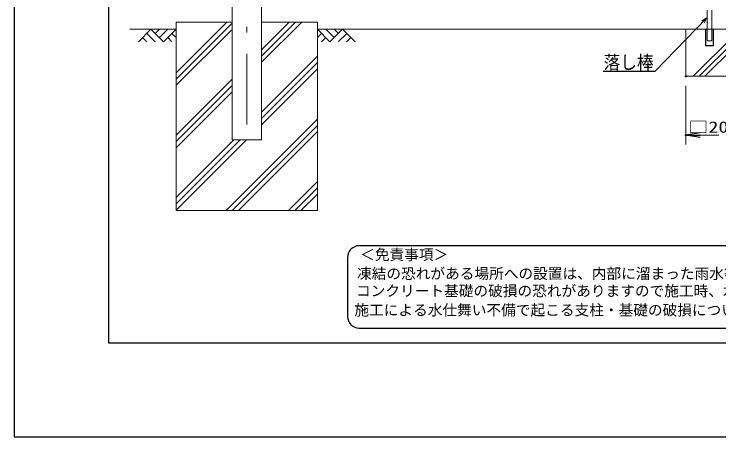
# Model space of a CAD drawing. Units: millimetres, scale not verified. Extents: x -4200 to 4200, y -2970 to 2970.
# Drawn here: x -4200 to -1209, y -2970 to -1174 of the extents above; entities that cross this region are included whole.
import ezdxf
from ezdxf.enums import TextEntityAlignment as Align

# ---------------------------------------------------------------- set-up
doc = ezdxf.new("R2010")
doc.units = ezdxf.units.MM
doc.header["$LTSCALE"] = 10
doc.header["$PDMODE"] = 32
doc.header["$PDSIZE"] = 5
doc.linetypes.add('USER1', pattern=[50.5, 30, -9, 2.5, -9])
for name, color, linetype, lineweight in [('0-0_1', 7, 'Continuous', 9), ('0-1_2', 4, 'Continuous', 18), ('0-2_0', 7, 'Continuous', 25), ('0-A_D-TTL-TXT', 2, 'Continuous', 25)]:
    doc.layers.add(name, color=color, linetype=linetype, lineweight=lineweight)
doc.layers.add('0-3_Defpoints', color=7, linetype='Continuous')
doc.styles.add('ＭＳ ゴシック', font='')
doc.styles.get('ＭＳ ゴシック').set_extended_font_data('MS Gothic')

# ---------------------------------------------------------------- blocks, each defined once
blk = doc.blocks.new('G24')
at = {"layer": '0-0_1'}
for p, q in [((10737.1, 12003.2), (10205, 12535.3)), ((10382.3, 12358), (10205, 12181.4)), ((10914.4, 12180.6), (10559.7, 12535.3)), ((11269.2, 12535.3), (10737.1, 12003.2)), ((11092.7, 12357), (10914.4, 12535.3)), ((11446.6, 12358), (11090.2, 12003.2)), ((11269.2, 12535.3), (11801.3, 12003.2)), ((10559.7, 12180.6), (10381.5, 12003.2)), ((11623.9, 12180.6), (11445.8, 12003.2))]:
    blk.add_line(p, q, dxfattribs=at)
blk = doc.blocks.new('G23')
at = {"layer": '0-2_0'}
blk.add_blockref('G24', (0, 0), dxfattribs=at)
blk = doc.blocks.new('G26')
at = {"layer": '0-0_1'}
for p, q in [((3140.7, 12535.3), (2608.6, 12003.2)), ((2963.3, 12358), (3319.7, 12003.2)), ((3140.7, 12535.3), (3672.8, 12003.2)), ((3317.2, 12357), (3495.5, 12535.3)), ((3495.5, 12180.6), (3850.2, 12535.3)), ((3672.8, 12003.2), (4205, 12535.3)), ((4027.6, 12358), (4205, 12181.4)), ((2786, 12180.6), (2964.2, 12003.2)), ((3850.2, 12180.6), (4028.4, 12003.2))]:
    blk.add_line(p, q, dxfattribs=at)
blk = doc.blocks.new('G25')
at = {"layer": '0-2_0'}
blk.add_blockref('G26', (0, 0), dxfattribs=at)
blk = doc.blocks.new('_OPEN')
at = {"layer": '0-2_0'}
blk.add_line((-10, 1.667), (0, 0), dxfattribs=at)
blk.add_lwpolyline([(-10, -1.667), (0, 0), (-10, 0)], dxfattribs=at)

msp = doc.modelspace()

# ---------------------------------------------------------------- linework, layer by layer
at = {"layer": '0-0_1', "lineweight": 30}
for p, q in [((-4200.05, 2969.77), (-4200.05, -2969.73)), ((-3800.05, 2569.27), (-3800.05, -2569.73)), ((-3799.55, -2570.23), (-3800.05, -2569.73)), ((-3799.55, -2570.23), (3799.45, -2570.23)), ((-4200.05, -2969.73), (4199.95, -2969.73))]:
    msp.add_line(p, q, dxfattribs=at)
at = {"layer": '0-0_1', "linetype": 'USER1'}
msp.add_line((-3212.58, 677.13), (-3212.58, -1732.81), dxfattribs=at)
at = {"layer": '0-0_1'}
for p, q in [((-3275.08, 606.88), (-3275.08, -1708.12)), ((-3150.08, 606.88), (-3150.08, -1708.12)), ((-1257.98, -1158.12), (-1257.98, -1238.12)), ((-1238.98, -1158.12), (-1238.98, -1238.12)), ((-1259.65, -1190.04), (-1480.5, -1417.96)), ((-1259.65, -1190.04), (-1281.1, -1202.88)), ((-1259.65, -1190.04), (-1271.81, -1211.89)), ((-3512.58, -1423.33), (-3297.37, -1208.12)), ((-3512.58, -1449.85), (-3275.08, -1212.35)), ((-3150.08, -1378.92), (-2979.29, -1208.12)), ((-3150.08, -1352.4), (-3005.81, -1208.12)), ((-3150.08, -1325.88), (-3032.32, -1208.12)), ((-3512.58, -1238.12), (-3708.8, -1238.12)), ((-3512.58, -1476.36), (-3275.08, -1238.86)), ((487.42, -1238.12), (-2912.58, -1238.12)), ((-1265.48, -1238.12), (-1265.48, -1309.12)), ((-1264.48, -1238.12), (-1264.48, -1308.12)), ((-1257.98, -1285.12), (-1257.98, -1238.12)), ((-1238.98, -1285.12), (-1238.98, -1238.12)), ((-1232.48, -1308.12), (-1232.48, -1238.12)), ((-1231.48, -1309.12), (-1231.48, -1238.12)), ((-1317.2, -1438.12), (-1148.48, -1269.41)), ((-1254.98, -1288.12), (-1257.98, -1285.12)), ((-1241.98, -1288.12), (-1238.98, -1285.12)), ((-1292.5, -1438.12), (-1148.48, -1294.11)), ((-1265.48, -1309.12), (-1231.48, -1309.12)), ((-1264.48, -1308.12), (-1232.48, -1308.12)), ((-1241.98, -1288.12), (-1254.98, -1288.12)), ((-1267.79, -1438.12), (-1148.48, -1318.81)), ((-3150.08, -1590.93), (-2912.58, -1353.43)), ((-3150.08, -1617.45), (-2912.58, -1379.95)), ((-3150.08, -1643.97), (-2912.58, -1406.47)), ((-1480.5, -1417.96), (-1669.01, -1417.96)), ((-3512.58, -1688.38), (-3275.08, -1450.88)), ((-3512.58, -1714.9), (-3275.08, -1477.4)), ((-3512.58, -1741.42), (-3275.08, -1503.92)), ((-3300.56, -2008.12), (-2912.58, -1620.14)), ((-3274.05, -2008.12), (-2912.58, -1646.66)), ((-3247.53, -2008.12), (-2912.58, -1673.17)), ((-3512.58, -2006.47), (-3214.24, -1708.12)), ((-3512.58, -1979.95), (-3240.75, -1708.12)), ((-3512.58, -1953.43), (-3267.27, -1708.12)), ((-3150.08, -1708.12), (-3275.08, -1708.12)), ((-3035.51, -2008.12), (-2912.58, -1885.19)), ((-3009, -2008.12), (-2912.58, -1911.71)), ((-2982.48, -2008.12), (-2912.58, -1938.22)), ((-3512.58, -2008.12), (-2912.58, -2008.12))]:
    msp.add_line(p, q, dxfattribs=at)
for points in [[(-3275.08, -1208.12), (-3512.58, -1208.12), (-3512.58, -2008.12)], [(-2912.58, -2008.12), (-2912.58, -1208.12), (-3150.08, -1208.12)]]:
    msp.add_lwpolyline(points, dxfattribs=at)
msp.add_lwpolyline([(-1348.48, -1438.12), (-1148.48, -1438.12), (-1148.48, -1238.12), (-1348.48, -1238.12)], close=True, dxfattribs=at)
at = {"layer": '0-1_2'}
for p, q in [((-1348.48, -1478.12), (-1348.48, -1728.12)), ((-1208.48, -1688.12), (-1288.48, -1688.12))]:
    msp.add_line(p, q, dxfattribs=at)
at = {"layer": '0-2_0'}
msp.add_line((-1480.5, -1417.96), (-1699.75, -1417.96), dxfattribs=at)
at = {"layer": '0-3_Defpoints'}
for p in [(-1348.48, -1438.12), (-1348.48, -1688.12)]:
    msp.add_point(p, dxfattribs=at)
at = {"layer": '0-A_D-TTL-TXT'}
for p, q in [((-289.23, -2157.88), (-2734.78, -2157.88)), ((-2784.78, -2207.88), (-2784.78, -2457.88)), ((-2734.78, -2507.88), (-289.23, -2507.88))]:
    msp.add_line(p, q, dxfattribs=at)
for centre, start, end in [((-2734.78, -2207.88), 90, 180), ((-2734.78, -2457.88), 180, 270)]:
    msp.add_arc(centre, 50, start, end, dxfattribs=at)

# ---------------------------------------------------------------- block references
at = {"layer": '0-1_2', "xscale": 6, "yscale": 6, "rotation": 180}
msp.add_blockref('_OPEN', (-1348.48, -1688.12), dxfattribs=at)
at = {"layer": '0-2_0', "xscale": 0.1, "yscale": 0.1}
for name in ['G25', 'G23']:
    msp.add_blockref(name, (-3933.08, -2491.65), dxfattribs=at)

# ---------------------------------------------------------------- texts
at = {"layer": '0-0_1', "style": 'ＭＳ ゴシック', "width": 0.9}
msp.add_text('落し棒', height=57.7, dxfattribs=at).set_placement((-1698.04, -1425.05), align=Align.BOTTOM_LEFT)
at = {"layer": '0-1_2', "style": 'ＭＳ ゴシック', "width": 1.3}
msp.add_text('□200', height=48.09, dxfattribs=at).set_placement((-1338.48, -1692.37), align=Align.BOTTOM_LEFT)
at = {"layer": '0-A_D-TTL-TXT', "color": 7, "style": 'ＭＳ ゴシック'}
for s, p in [('＜免責事項＞ \u3000\u3000', (-2731.08, -2232.06)), ('凍結の恐れがある場所への設置は、内部に溜まった雨水等の凍結融解により支柱の破損や', (-2744.6, -2312.56)), ('コンクリート基礎の破損の恐れがありますので施工時、水仕舞いを行ってください。', (-2748.71, -2385.98)), ('施工による水仕舞い不備で起こる支柱・基礎の破損について当社は責任を負いかねます。 ', (-2755.7, -2467.48))]:
    msp.add_text(s, height=45.67, dxfattribs=at).set_placement(p, align=Align.BOTTOM_LEFT)

doc.saveas('drawing.dxf')
